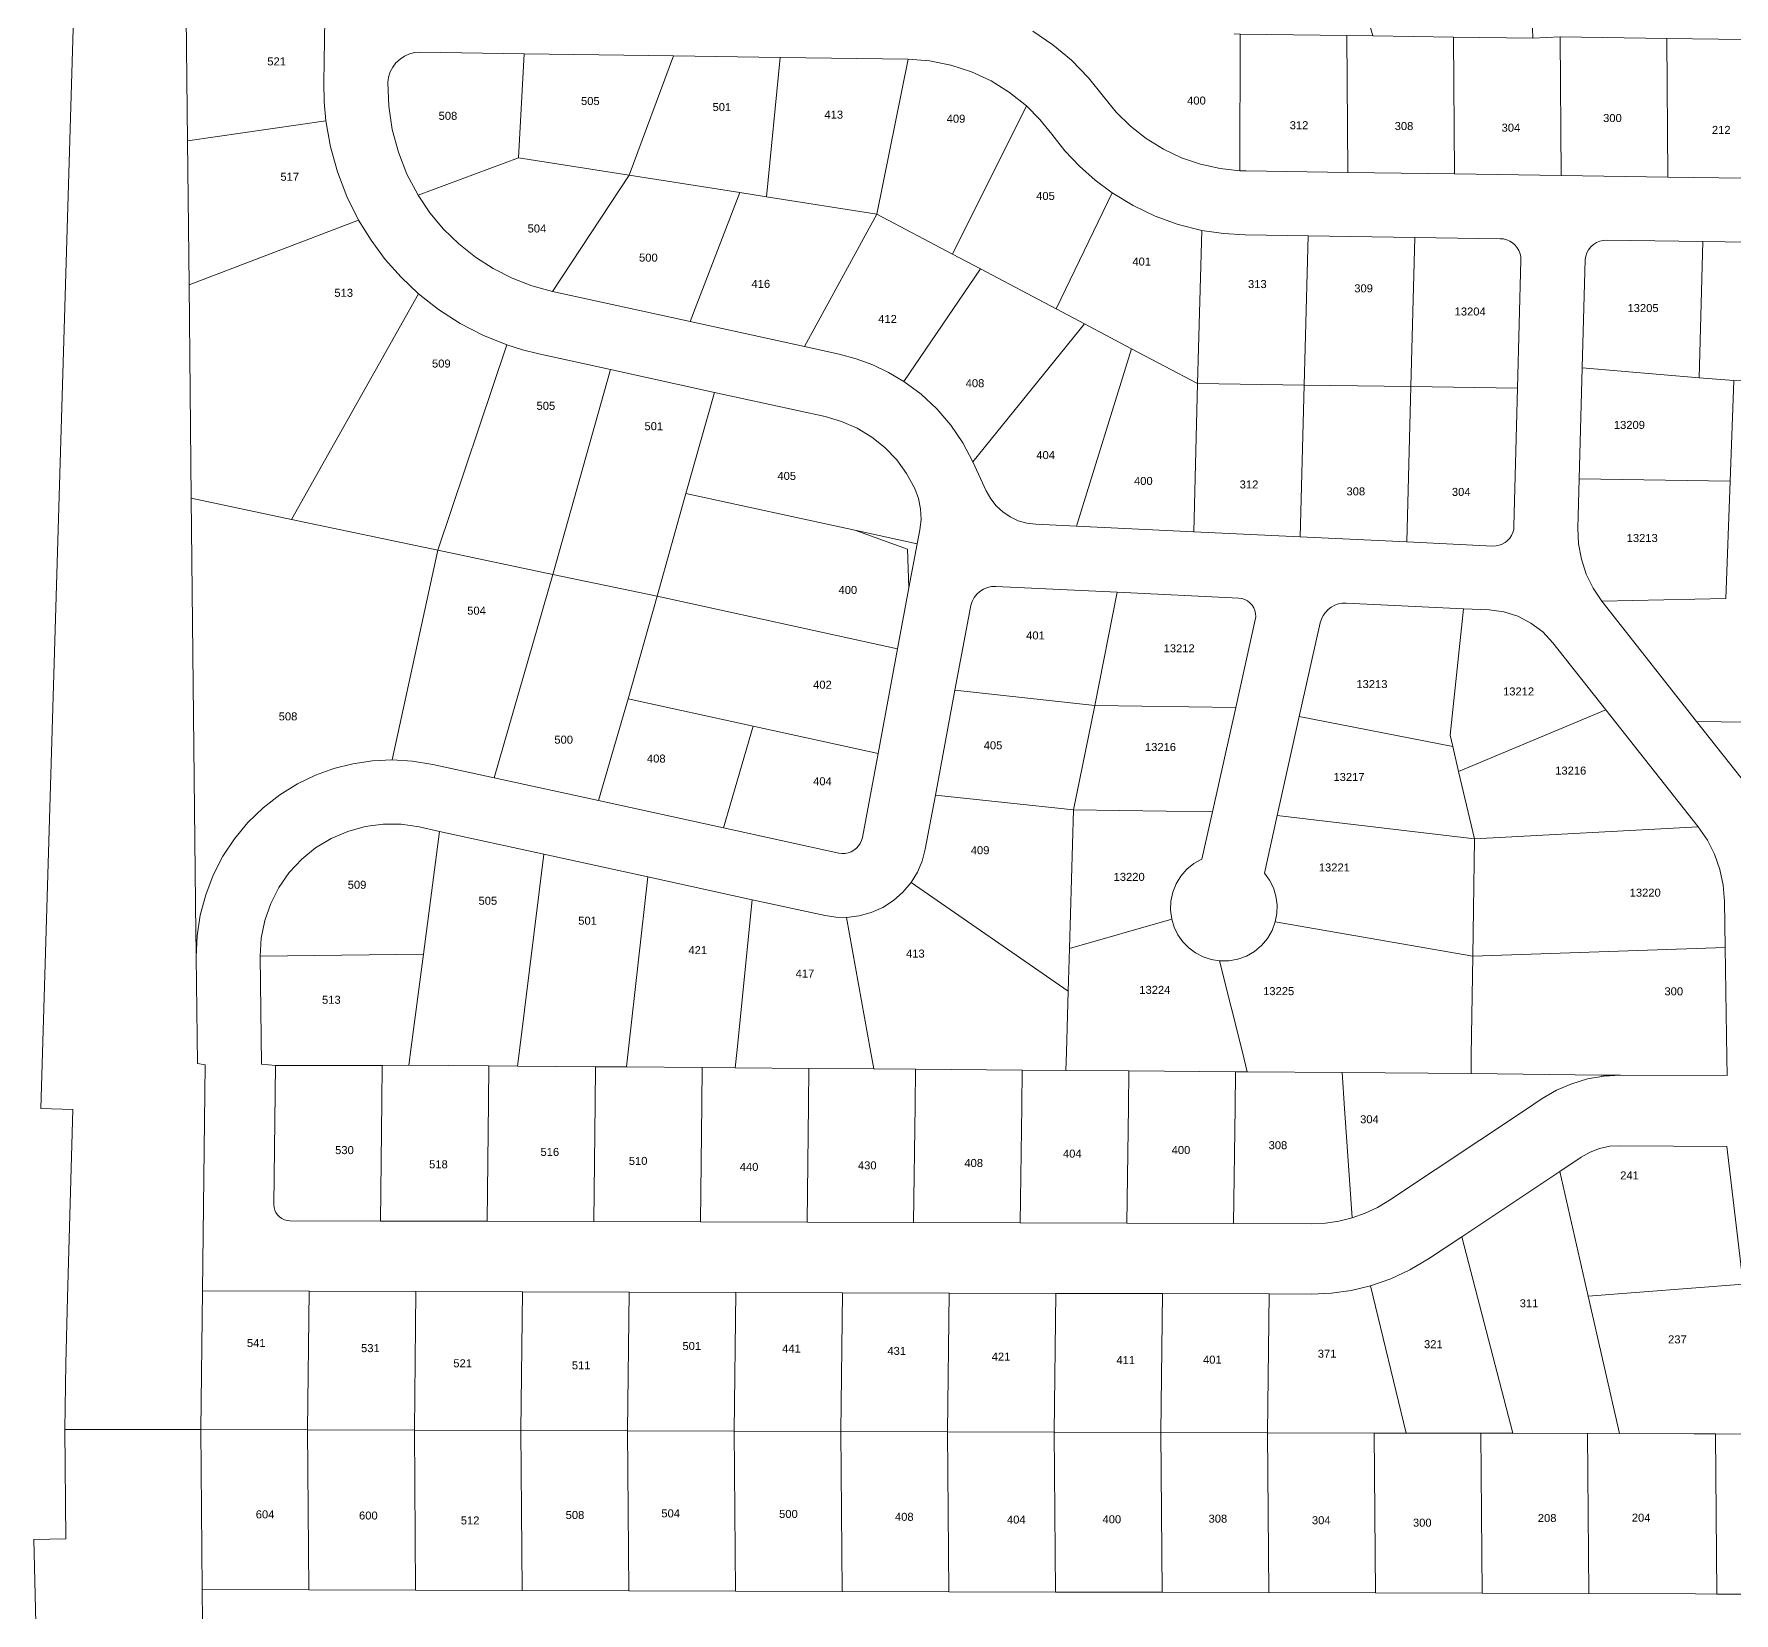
# Model space of a CAD drawing. Header units: feet. Extents: x 865220 to 2822444, y -2240498 to 975731.
# Drawn here: x 2809459 to 2811053, y 970644 to 972124 of the extents above; entities that cross this region are included whole.
import ezdxf
from ezdxf.enums import TextEntityAlignment as Align

# ---------------------------------------------------------------- set-up
doc = ezdxf.new("R2010")
doc.units = ezdxf.units.FT
doc.header["$LTSCALE"] = 0.015
doc.header["$MEASUREMENT"] = 0
doc.layers.add('Dakota County Addresses', color=7, linetype='Continuous')
doc.layers.add('Dakota County Parcels', color=7, linetype='Continuous')
doc.styles.add('Dimensions 100', font='arial.ttf')

# ---------------------------------------------------------------- blocks, each defined once
blk = doc.blocks.new('ACMAP_ANN_TEMPLATE_Dakota County Addresses')
at = {"layer": 'Dakota County Addresses', "style": 'Dimensions 100'}
blk.add_attdef('DakotaCountyAddress', text='', height=50, dxfattribs=at).set_placement((0, 0), align=Align.CENTER)

msp = doc.modelspace()

# ---------------------------------------------------------------- linework, layer by layer
at = {"layer": 'Dakota County Parcels', "lineweight": 5}
for p, q in [((2810671.3, 972272.1), (2810714.2, 972122.2)), ((2810864.2, 972120), (2810861.1, 972209.9)), ((2809465.5, 971116.8), (2809496.1, 972139.6)), ((2809602.8, 972023.9), (2809601.6, 972140.3)), ((2809730.7, 972078.4), (2809731.5, 972138.4)), ((2810584, 972124.1), (2810589.8, 972124)), ((2810589.5, 971995.9), (2810589.8, 972124)), ((2810589.8, 972124), (2810689.8, 972122.5)), ((2810690.7, 971994.3), (2810689.8, 972122.5)), ((2810689.8, 972122.5), (2810714.2, 972122.2)), ((2810714.2, 972122.2), (2810789.8, 972121.1)), ((2810789.8, 972121.1), (2810864.2, 972120)), ((2810790.7, 971992.9), (2810789.8, 972121.1)), ((2810864.2, 972120), (2810889.7, 972121.4)), ((2810889.7, 972121.4), (2810989.7, 972119.9)), ((2810890.7, 971991.4), (2810889.7, 972121.4)), ((2810990.6, 971989.9), (2810989.7, 972119.9)), ((2810989.7, 972119.9), (2811089.7, 972118.5)), ((2809821.1, 972107.1), (2809918.5, 972105.6)), ((2809913.3, 972008), (2809918.5, 972105.6)), ((2809918.5, 972105.6), (2810058.4, 972103.6)), ((2810017, 971991.7), (2810058.4, 972103.6)), ((2810058.4, 972103.6), (2810158.4, 972102.1)), ((2810145.5, 971971.5), (2810158.4, 972102.1)), ((2810158.4, 972102.1), (2810278.4, 972100.3)), ((2810249.2, 971955.2), (2810278.4, 972100.3)), ((2810319.9, 971917.8), (2810389.4, 972056.6)), ((2809602.8, 972023.9), (2809732.6, 972042.7)), ((2809604.3, 971888.9), (2809602.8, 972023.9)), ((2809819, 971973), (2809913.3, 972008)), ((2809913.3, 972008), (2810017, 971991.7)), ((2809945.1, 971882.8), (2810017, 971991.7)), ((2810017, 971991.7), (2810120.8, 971975.4)), ((2810589.5, 971995.9), (2810595.4, 971995.7)), ((2810595.4, 971995.7), (2810690.7, 971994.3)), ((2810690.7, 971994.3), (2810790.7, 971992.9)), ((2810790.7, 971992.9), (2810890.7, 971991.4)), ((2810890.7, 971991.4), (2810990.6, 971989.9)), ((2810990.6, 971989.9), (2811090.6, 971988.5)), ((2810074, 971854.6), (2810120.8, 971975.4)), ((2810120.8, 971975.4), (2810145.5, 971971.5)), ((2810249.2, 971955.2), (2810145.5, 971971.5)), ((2810417.2, 971866.5), (2810469.8, 971975.1)), ((2810181.4, 971831), (2810249.2, 971955.2)), ((2810249.2, 971955.2), (2810319.9, 971917.8)), ((2809604.3, 971888.9), (2809763.1, 971949.7)), ((2810549.8, 971796.4), (2810553.7, 971940)), ((2810594.5, 971935.7), (2810653.5, 971934.9)), ((2810649.8, 971794.9), (2810653.5, 971934.9)), ((2810653.5, 971934.9), (2810753.4, 971933.4)), ((2810749.8, 971793.5), (2810753.4, 971933.4)), ((2810753.4, 971933.4), (2810833.4, 971932.2)), ((2810933.4, 971930.8), (2811023.4, 971929.5)), ((2811020.1, 971801.9), (2811023.4, 971929.5)), ((2811023.4, 971929.5), (2811123.4, 971928)), ((2810319.9, 971917.8), (2810346.4, 971903.8)), ((2810849.8, 971792), (2810852.9, 971912)), ((2810910.3, 971811.3), (2810913, 971912.6)), ((2810274.3, 971798.4), (2810346.4, 971903.8)), ((2810346.4, 971903.8), (2810417.2, 971866.5)), ((2809606.4, 971688.9), (2809604.3, 971888.9)), ((2809700.5, 971669.1), (2809819.4, 971880.6)), ((2809945.1, 971882.8), (2810074, 971854.6)), ((2810417.2, 971866.5), (2810443.7, 971852.5)), ((2810074, 971854.6), (2810181.4, 971831)), ((2810339.1, 971723.1), (2810443.7, 971852.5)), ((2810443.7, 971852.5), (2810487.9, 971829.1)), ((2809837.5, 971640.3), (2809902.1, 971832.7)), ((2810181.4, 971831), (2810213.7, 971824)), ((2810436.4, 971662.7), (2810487.9, 971829.1)), ((2810487.9, 971829.1), (2810549.8, 971796.4)), ((2809932.2, 971824.2), (2809999.3, 971809.5)), ((2810907.6, 971707), (2810910.3, 971811.3)), ((2810910.3, 971811.3), (2811020.1, 971801.9)), ((2809945.2, 971617.6), (2809999.3, 971809.5)), ((2809999.3, 971809.5), (2810096.9, 971788.1)), ((2810546.2, 971657.5), (2810549.8, 971796.4)), ((2810549.8, 971796.4), (2810649.8, 971794.9)), ((2810646.1, 971652.7), (2810649.8, 971794.9)), ((2810649.8, 971794.9), (2810749.8, 971793.5)), ((2811020.1, 971801.9), (2811052.4, 971799.2)), ((2811049, 971704.9), (2811052.4, 971799.2)), ((2811052.4, 971799.2), (2811124.3, 971798.1)), ((2810070.1, 971693.3), (2810096.9, 971788.1)), ((2810096.9, 971788.1), (2810200.8, 971765.4)), ((2810746, 971648), (2810749.8, 971793.5)), ((2810749.8, 971793.5), (2810849.8, 971792)), ((2810846.4, 971662.6), (2810849.8, 971792)), ((2810339.1, 971723.1), (2810351.7, 971695.8)), ((2810906.4, 971661), (2810907.6, 971707)), ((2810907.6, 971707), (2811049, 971704.9)), ((2811045.1, 971595), (2811049, 971704.9)), ((2809606.4, 971688.9), (2809700.5, 971669.1)), ((2809610.8, 971281), (2809606.4, 971688.9)), ((2810043, 971597), (2810070.1, 971693.3)), ((2810070.1, 971693.3), (2810228.4, 971658.9)), ((2809700.5, 971669.1), (2809837.5, 971640.3)), ((2810228.4, 971658.9), (2810287, 971646.2)), ((2810228.4, 971658.9), (2810277.8, 971641.1)), ((2810287, 971646.2), (2810289.4, 971659.3)), ((2810398, 971664.6), (2810436.4, 971662.7)), ((2810436.4, 971662.7), (2810546.2, 971657.5)), ((2810546.2, 971657.5), (2810646.1, 971652.7)), ((2810646.1, 971652.7), (2810746, 971648)), ((2809794.8, 971443.7), (2809837.5, 971640.3)), ((2809837.5, 971640.3), (2809945.2, 971617.6)), ((2810277.8, 971641.1), (2810279.2, 971604.9)), ((2810279.2, 971604.9), (2810287, 971646.2)), ((2810746, 971648), (2810826.5, 971644.1)), ((2809945.2, 971617.6), (2809890.4, 971426.9)), ((2809945.2, 971617.6), (2810043, 971597)), ((2810268.6, 971547.9), (2810279.2, 971604.9)), ((2810360.7, 971606.3), (2810474.5, 971600.8)), ((2810015.9, 971500.8), (2810043, 971597)), ((2810043, 971597), (2810268.6, 971547.9)), ((2810322.3, 971508.9), (2810337.2, 971588.4)), ((2810453.3, 971494.8), (2810474.5, 971600.8)), ((2810474.5, 971600.8), (2810588.3, 971595.4)), ((2810689.1, 971590.6), (2810799, 971585.4)), ((2810928.6, 971592.4), (2811045.1, 971595)), ((2810928.6, 971592.4), (2811017.6, 971479.6)), ((2810585.6, 971492.7), (2810603.9, 971575)), ((2810647.3, 971494), (2810664.8, 971572.1)), ((2810786.5, 971467), (2810799, 971585.4)), ((2810799, 971585.4), (2810823.2, 971584.2)), ((2810250.2, 971449.6), (2810268.6, 971547.9)), ((2810882.8, 971553.5), (2810932.4, 971490.7)), ((2810304, 971410.7), (2810322.3, 971508.9)), ((2810322.3, 971508.9), (2810453.3, 971494.8)), ((2809988, 971405.5), (2810015.9, 971500.8)), ((2810015.9, 971500.8), (2810133.1, 971475.2)), ((2810433.6, 971396.8), (2810453.3, 971494.8)), ((2810453.3, 971494.8), (2810585.6, 971492.7)), ((2810563.8, 971395.1), (2810585.6, 971492.7)), ((2810645.1, 971484.2), (2810647.3, 971494)), ((2810624.4, 971391.5), (2810645.1, 971484.2)), ((2810645.1, 971484.2), (2810789, 971456.3)), ((2810794.5, 971432.9), (2810932.4, 971490.7)), ((2810932.4, 971490.7), (2811019.2, 971380.9)), ((2811017.6, 971479.6), (2811199.5, 971477)), ((2811017.6, 971479.6), (2811066.2, 971418.1)), ((2810105.3, 971379.9), (2810133.1, 971475.2)), ((2810133.1, 971475.2), (2810250.2, 971449.6)), ((2810786.5, 971467), (2810789, 971456.3)), ((2810235.5, 971371), (2810250.2, 971449.6)), ((2810789, 971456.3), (2810794.5, 971432.9)), ((2809832.7, 971439.4), (2809890.4, 971426.9)), ((2810794.5, 971432.9), (2810809.3, 971369.6)), ((2809890.4, 971426.9), (2809988, 971405.5)), ((2809988, 971405.5), (2810105.3, 971379.9)), ((2810294.5, 971360), (2810304, 971410.7)), ((2810304, 971410.7), (2810433.6, 971396.8)), ((2810429.8, 971266.9), (2810433.6, 971396.8)), ((2810433.6, 971396.8), (2810563.8, 971395.1)), ((2809819.9, 971380.8), (2809839.1, 971376.6)), ((2810553.8, 971350.7), (2810563.8, 971395.1)), ((2810612.4, 971337.6), (2810624.4, 971391.5)), ((2810624.4, 971391.5), (2810809.3, 971369.6)), ((2810809.3, 971369.6), (2811019.2, 971380.9)), ((2809824, 971261.6), (2809839.1, 971376.6)), ((2809839.1, 971376.6), (2809936.8, 971355.3)), ((2810105.3, 971379.9), (2810213.4, 971356.3)), ((2810807.7, 971259.7), (2810809.3, 971369.6)), ((2809936.8, 971355.3), (2810034.5, 971334)), ((2810034.5, 971334), (2810132.2, 971312.6)), ((2810281.2, 971328.7), (2810428.6, 971226.9)), ((2810132.2, 971312.6), (2810200.6, 971297.7)), ((2811044.4, 971267.8), (2811043.8, 971311.4)), ((2810429.8, 971266.9), (2810525.6, 971294.5)), ((2810622.6, 971291.8), (2810807.7, 971259.7)), ((2809610.8, 971277.9), (2809610.8, 971281)), ((2809610.8, 971274.7), (2809610.8, 971277.9)), ((2809610.9, 971271.5), (2809610.8, 971274.7)), ((2809610.9, 971268.3), (2809610.9, 971271.5)), ((2809610.9, 971265.1), (2809610.9, 971268.3)), ((2809611, 971259), (2809610.9, 971265.1)), ((2809612.1, 971159), (2809611, 971259)), ((2809671, 971259.6), (2809824, 971261.6)), ((2809672.1, 971158.6), (2809671, 971259.6)), ((2810428.6, 971226.9), (2810429.8, 971266.9)), ((2810807.7, 971259.7), (2811044.4, 971267.8)), ((2809612.1, 971159), (2809619.4, 971157.8)), ((2809617, 970946), (2809619.4, 971157.8)), ((2809672.1, 971158.6), (2809685.4, 971157.3)), ((2809683.9, 971027), (2809685.4, 971157.3)), ((2809685.4, 971157.3), (2809785.3, 971157.4)), ((2809785.3, 971157.4), (2809810.3, 971157.5)), ((2809810.3, 971157.5), (2809885.3, 971156.9)), ((2809885.3, 971156.9), (2809912.3, 971156.7)), ((2809912.3, 971156.7), (2809985.3, 971156.1)), ((2809985.3, 971156.1), (2810014.3, 971155.9)), ((2810014.3, 971155.9), (2810085.3, 971155.3)), ((2810085.3, 971155.3), (2810116.3, 971155.1)), ((2810116.3, 971155.1), (2810185.3, 971154.5)), ((2810185.3, 971154.5), (2810246.3, 971154.1)), ((2810246.3, 971154.1), (2810285.3, 971153.8)), ((2810285.3, 971153.8), (2810385.3, 971153)), ((2810385.3, 971153), (2810426.4, 971152.7)), ((2810426.4, 971152.7), (2810485.3, 971152.2)), ((2810485.3, 971152.2), (2810585.2, 971151.4)), ((2810585.2, 971151.4), (2810596.4, 971151.3)), ((2810596.4, 971151.3), (2810685.2, 971150.6)), ((2810685.2, 971150.6), (2810806.2, 971149.7)), ((2810806.2, 971149.7), (2810928, 971148.3)), ((2810928, 971148.3), (2810930.3, 971148.3)), ((2810930.3, 971148.3), (2810932.6, 971148.3)), ((2810932.6, 971148.3), (2810934.8, 971148.3)), ((2810934.8, 971148.3), (2810937.1, 971148.2)), ((2810937.1, 971148.2), (2810939.4, 971148.2)), ((2810939.4, 971148.2), (2810941.7, 971148.2)), ((2810941.7, 971148.2), (2810944, 971148.2)), ((2810944, 971148.2), (2810946.2, 971148.1)), ((2810946.2, 971148.1), (2811046.1, 971147.8)), ((2809465.5, 971116.8), (2809495.5, 971115.9)), ((2809495.5, 971115.9), (2809490.3, 970939.7)), ((2810945.8, 971082.1), (2811045.8, 971081.4)), ((2811045.8, 971081.4), (2811061.4, 970952.4)), ((2810889.3, 971057.9), (2810909.3, 971071.3)), ((2810797.5, 970996.8), (2810889.3, 971057.9)), ((2810889.3, 971057.9), (2810916, 970941)), ((2809698.8, 971011.8), (2809783.7, 971011.5)), ((2809783.7, 971011.5), (2809883.7, 971011.3)), ((2809883.7, 971011.3), (2809983.7, 971011)), ((2809983.7, 971011), (2810083.7, 971010.7)), ((2810083.7, 971010.7), (2810183.7, 971010.4)), ((2810183.7, 971010.4), (2810283.6, 971010.1)), ((2810283.6, 971010.1), (2810383.6, 971009.8)), ((2810383.6, 971009.8), (2810483.6, 971009.5)), ((2810483.6, 971009.5), (2810583.6, 971009.2)), ((2810583.6, 971009.2), (2810656.8, 971009)), ((2810766.1, 970976), (2810797.5, 970996.8)), ((2810797.5, 970996.8), (2810845.3, 970812.5)), ((2810711.9, 970950.8), (2810745.3, 970812.8)), ((2810916, 970941), (2811061.4, 970952.4)), ((2809615.5, 970816.1), (2809617, 970946)), ((2809617, 970946), (2809716.9, 970945.8)), ((2809715.5, 970815.8), (2809716.9, 970945.8)), ((2809716.9, 970945.8), (2809816.9, 970945.5)), ((2809815.5, 970815.5), (2809816.9, 970945.5)), ((2809816.9, 970945.5), (2809916.9, 970945.2)), ((2809915.4, 970815.2), (2809916.9, 970945.2)), ((2809916.9, 970945.2), (2810016.9, 970944.9)), ((2810015.4, 970814.9), (2810016.9, 970944.9)), ((2810016.9, 970944.9), (2810116.9, 970944.6)), ((2810115.4, 970814.6), (2810116.9, 970944.6)), ((2810116.9, 970944.6), (2810216.9, 970944.3)), ((2810215.4, 970814.3), (2810216.9, 970944.3)), ((2810216.9, 970944.3), (2810316.9, 970944)), ((2810315.4, 970814), (2810316.9, 970944)), ((2810316.9, 970944), (2810416.9, 970943.7)), ((2810415.4, 970813.7), (2810416.9, 970943.7)), ((2810416.9, 970943.7), (2810516.9, 970943.4)), ((2810515.4, 970813.4), (2810516.9, 970943.4)), ((2810516.9, 970943.4), (2810616.8, 970943.1)), ((2810615.4, 970813.1), (2810616.8, 970943.1)), ((2810616.8, 970943.1), (2810656.6, 970943)), ((2810916, 970941), (2810945.3, 970812.2)), ((2809487.9, 970816.1), (2809577.8, 970816.1)), ((2809487.9, 970816.1), (2809488.9, 970713.5)), ((2809577.8, 970816.1), (2809615.5, 970816.1)), ((2809715.5, 970815.8), (2809615.5, 970816.1)), ((2809616.7, 970666.1), (2809615.5, 970816.1)), ((2809815.5, 970815.5), (2809715.5, 970815.8)), ((2809716.7, 970665.8), (2809715.5, 970815.8)), ((2809915.4, 970815.2), (2809815.5, 970815.5)), ((2809816.7, 970665.5), (2809815.5, 970815.5)), ((2810015.4, 970814.9), (2809915.4, 970815.2)), ((2809916.7, 970665.2), (2809915.4, 970815.2)), ((2810115.4, 970814.6), (2810015.4, 970814.9)), ((2810016.7, 970664.9), (2810015.4, 970814.9)), ((2810215.4, 970814.3), (2810115.4, 970814.6)), ((2810116.7, 970664.6), (2810115.4, 970814.6)), ((2810315.4, 970814), (2810215.4, 970814.3)), ((2810216.7, 970664.3), (2810215.4, 970814.3)), ((2810415.4, 970813.7), (2810315.4, 970814)), ((2810316.7, 970664), (2810315.4, 970814)), ((2810515.4, 970813.4), (2810415.4, 970813.7)), ((2810416.6, 970663.7), (2810415.4, 970813.7)), ((2810615.4, 970813.1), (2810515.4, 970813.4)), ((2810516.6, 970663.5), (2810515.4, 970813.4)), ((2810616.6, 970663.2), (2810615.4, 970813.1)), ((2810716.6, 970662.9), (2810715.4, 970812.8)), ((2810845.3, 970812.5), (2810745.3, 970812.8)), ((2810816.6, 970662.6), (2810815.3, 970812.6)), ((2810945.3, 970812.2), (2810845.3, 970812.5)), ((2810916.6, 970662.3), (2810915.3, 970812.3)), ((2809458.9, 970713.1), (2809488.9, 970713.5)), ((2809616.7, 970666.1), (2809716.7, 970665.8)), ((2809716.7, 970665.8), (2809816.7, 970665.5)), ((2809816.7, 970665.5), (2809916.7, 970665.2)), ((2809916.7, 970665.2), (2810016.7, 970664.9)), ((2810016.7, 970664.9), (2810116.7, 970664.6)), ((2810116.7, 970664.6), (2810216.7, 970664.3)), ((2810216.7, 970664.3), (2810316.7, 970664)), ((2810316.7, 970664), (2810416.6, 970663.7)), ((2810416.6, 970663.7), (2810516.6, 970663.5)), ((2810516.6, 970663.5), (2810616.6, 970663.2)), ((2810616.6, 970663.2), (2810716.6, 970662.9)), ((2810716.6, 970662.9), (2810816.6, 970662.6)), ((2810816.6, 970662.6), (2810916.6, 970662.3)), ((2810916.6, 970662.3), (2811016.6, 970662)), ((2811016.6, 970662), (2811036.6, 970661.9)), ((2811036.6, 970661.9), (2811136.6, 970661.6))]:
    msp.add_line(p, q, dxfattribs=at)
for points in [[(2810461.6, 972065.4), (2810447.4, 972083.1), (2810431.5, 972099.4), (2810414.1, 972114), (2810395.3, 972126.8)], [(2809821.1, 972107.1), (2809816, 972106.7), (2809811, 972105.5), (2809806.3, 972103.4), (2809802.1, 972100.6), (2809798.3, 972097.1), (2809795.2, 972093), (2809792.9, 972088.5), (2809791.4, 972083.6), (2809790.7, 972078.5)], [(2810389.4, 972056.6), (2810373.6, 972069.3), (2810356.3, 972080), (2810337.9, 972088.6), (2810318.6, 972094.9), (2810298.6, 972098.8), (2810278.4, 972100.3)], [(2809730.7, 972078.4), (2809731, 972060.5), (2809732.6, 972042.7)], [(2809790.7, 972078.5), (2809791.5, 972056.4), (2809794.8, 972034.5), (2809800.5, 972013.2), (2809808.6, 971992.6), (2809819, 971973)], [(2810413, 972030.2), (2810401.9, 972044), (2810389.4, 972056.6)], [(2810461.6, 972065.4), (2810473.5, 972050.8), (2810486.9, 972037.6), (2810501.7, 972026), (2810517.7, 972016.1), (2810534.7, 972008), (2810552.5, 972002), (2810570.8, 971997.9), (2810589.5, 971995.9)], [(2809732.6, 972042.7), (2809736.9, 972018.4), (2809743.4, 971994.7), (2809752.2, 971971.7), (2809763.1, 971949.7)], [(2810413, 972030.2), (2810425.3, 972014.6), (2810439, 972000.2), (2810453.8, 971987), (2810469.8, 971975.1)], [(2809819, 971973), (2809830.1, 971956.5), (2809842.9, 971941.2), (2809857.1, 971927.3), (2809872.7, 971914.9), (2809889.5, 971904.2), (2809907.3, 971895.2), (2809925.8, 971888), (2809945.1, 971882.8)], [(2810469.8, 971975.1), (2810489.3, 971963.2), (2810510, 971953.3), (2810531.5, 971945.6), (2810553.7, 971940)], [(2809763.1, 971949.7), (2809774.9, 971930.7), (2809788.2, 971912.7), (2809803.1, 971896), (2809819.4, 971880.6)], [(2810553.7, 971940), (2810574, 971937), (2810594.5, 971935.7)], [(2810852.9, 971912), (2810852.7, 971915.1), (2810852.1, 971918.1), (2810850.9, 971921), (2810849.4, 971923.7), (2810847.4, 971926.2), (2810845.1, 971928.2), (2810842.4, 971929.9), (2810839.6, 971931.2), (2810836.5, 971931.9), (2810833.4, 971932.2)], [(2810933.4, 971930.8), (2810930.1, 971930.5), (2810926.9, 971929.8), (2810923.8, 971928.5), (2810921, 971926.7), (2810918.5, 971924.5), (2810916.4, 971921.9), (2810914.8, 971919), (2810913.6, 971915.9), (2810913, 971912.6)], [(2809819.4, 971880.6), (2809838.3, 971865.8), (2809858.5, 971852.8), (2809879.8, 971841.7), (2809902.1, 971832.7)], [(2809902.1, 971832.7), (2809917, 971828), (2809932.2, 971824.2)], [(2810274.3, 971798.4), (2810260.1, 971806.9), (2810245.2, 971814), (2810229.6, 971819.7), (2810213.7, 971824)], [(2810339.1, 971723.1), (2810329.7, 971740.9), (2810318.4, 971757.5), (2810305.2, 971772.8), (2810290.5, 971786.5), (2810274.3, 971798.4)], [(2810284.6, 971698), (2810277, 971712), (2810267.7, 971724.8), (2810256.7, 971736.4), (2810244.3, 971746.3), (2810230.7, 971754.6), (2810216.1, 971761), (2810200.8, 971765.4)], [(2810289.4, 971659.3), (2810290.5, 971669.1), (2810290, 971679), (2810288, 971688.7), (2810284.6, 971698)], [(2810351.7, 971695.8), (2810355.8, 971688.5), (2810360.9, 971681.9), (2810367.1, 971676.2), (2810374, 971671.5), (2810381.6, 971667.9), (2810389.7, 971665.6), (2810398, 971664.6)], [(2810826.5, 971644.1), (2810829.6, 971644.2), (2810832.5, 971644.8), (2810835.3, 971645.8), (2810838, 971647.3), (2810840.3, 971649.2), (2810842.4, 971651.4), (2810844, 971653.9), (2810845.3, 971656.7), (2810846.1, 971659.6), (2810846.4, 971662.6)], [(2810906.4, 971661), (2810907, 971646.3), (2810909.6, 971631.8), (2810914.1, 971617.9), (2810920.5, 971604.6), (2810928.6, 971592.4)], [(2810360.7, 971606.3), (2810356.7, 971606.1), (2810352.8, 971605.3), (2810349.1, 971603.7), (2810345.7, 971601.6), (2810342.7, 971598.9), (2810340.3, 971595.8), (2810338.4, 971592.2), (2810337.2, 971588.4)], [(2810603.9, 971575), (2810604.3, 971577.9), (2810604.2, 971580.8), (2810603.6, 971583.6), (2810602.4, 971586.3), (2810600.9, 971588.8), (2810598.9, 971591), (2810596.6, 971592.8), (2810594, 971594.1), (2810591.2, 971595), (2810588.3, 971595.4)], [(2810689.1, 971590.6), (2810685.4, 971590.5), (2810681.8, 971589.8), (2810678.3, 971588.6), (2810675.1, 971586.8), (2810672.1, 971584.6), (2810669.6, 971581.9), (2810667.5, 971578.9), (2810665.8, 971575.6), (2810664.8, 971572.1)], [(2810882.8, 971553.5), (2810873.4, 971563.6), (2810862.3, 971571.9), (2810850, 971578.3), (2810836.9, 971582.4), (2810823.2, 971584.2)], [(2809794.8, 971443.7), (2809776.3, 971442.8), (2809758, 971440.1), (2809740.1, 971435.6), (2809722.7, 971429.3), (2809706, 971421.2)], [(2809832.7, 971439.4), (2809813.9, 971442.5), (2809794.8, 971443.7)], [(2809706, 971421.2), (2809689.3, 971410.8), (2809673.7, 971398.7), (2809659.5, 971384.9), (2809646.9, 971369.7), (2809636.1, 971353.3), (2809627, 971335.7), (2809619.9, 971317.3), (2809614.8, 971298.2), (2809611.9, 971278.7), (2809611, 971259)], [(2809819.9, 971380.8), (2809803.2, 971383.3), (2809786.2, 971383.4), (2809769.4, 971381.2), (2809753.1, 971376.7), (2809737.5, 971370), (2809723, 971361.2), (2809709.9, 971350.5), (2809698.3, 971338.1), (2809688.6, 971324.2), (2809680.9, 971309.2), (2809675.3, 971293.1), (2809672, 971276.5), (2809671, 971259.6)], [(2811043.8, 971311.4), (2811042.6, 971326.4), (2811039.5, 971341), (2811034.5, 971355.2), (2811027.7, 971368.5), (2811019.2, 971380.9)], [(2810213.4, 971356.3), (2810216.3, 971355.9), (2810219.3, 971356), (2810222.2, 971356.5), (2810225, 971357.5), (2810227.5, 971359), (2810229.9, 971360.8), (2810231.9, 971363), (2810233.5, 971365.4), (2810234.7, 971368.1), (2810235.5, 971371)], [(2809912.3, 971156.7), (2809914.4, 971173.7), (2809936.8, 971355.3)], [(2810281.2, 971328.7), (2810287.1, 971338.5), (2810291.6, 971348.9), (2810294.5, 971360)], [(2810553.8, 971350.7), (2810546.4, 971346.5), (2810539.8, 971341.2), (2810534.2, 971334.8), (2810529.8, 971327.6), (2810526.6, 971319.7), (2810524.8, 971311.4), (2810524.5, 971302.9), (2810525.6, 971294.5)], [(2810014.3, 971155.9), (2810016.2, 971172.9), (2810034.5, 971334)], [(2810622.6, 971291.8), (2810624.1, 971299.8), (2810624.3, 971307.9), (2810623.2, 971316), (2810620.8, 971323.7), (2810617.2, 971331), (2810612.4, 971337.6)], [(2810220.6, 971296), (2810232.4, 971297.4), (2810243.9, 971300.5), (2810254.7, 971305.4), (2810264.7, 971311.8), (2810273.6, 971319.6), (2810281.2, 971328.7)], [(2810116.3, 971155.1), (2810118, 971172.1), (2810132.2, 971312.6)], [(2810200.6, 971297.7), (2810210.6, 971296.2), (2810220.6, 971296)], [(2810220.6, 971296), (2810243.2, 971171.1), (2810246.3, 971154.1)], [(2810525.6, 971294.5), (2810527.9, 971286.8), (2810531.3, 971279.7), (2810535.9, 971273.2), (2810541.5, 971267.5), (2810547.9, 971262.7), (2810554.9, 971259.1), (2810562.5, 971256.5), (2810570.3, 971255.3)], [(2810570.3, 971255.3), (2810579, 971255.3), (2810587.5, 971256.8), (2810595.6, 971259.8), (2810603, 971264.1), (2810609.7, 971269.7), (2810615.2, 971276.2), (2810619.6, 971283.7), (2810622.6, 971291.8)], [(2809810.3, 971157.5), (2809812.6, 971174.5), (2809824, 971261.6)], [(2810570.3, 971255.3), (2810592.1, 971168.4), (2810596.4, 971151.3)], [(2810806.2, 971149.7), (2810806.4, 971166.8), (2810807.7, 971259.7)], [(2811046.1, 971147.8), (2811045.9, 971164.9), (2811044.4, 971267.8)], [(2810426.4, 971152.7), (2810426.9, 971169.7), (2810428.6, 971226.9)], [(2809783.7, 971011.5), (2809785, 971123.6), (2809785.3, 971157.4)], [(2809883.7, 971011.3), (2809885, 971122.9), (2809885.3, 971156.9)], [(2809983.7, 971011), (2809984.9, 971122.1), (2809985.3, 971156.1)], [(2810083.7, 971010.7), (2810084.9, 971121.4), (2810085.3, 971155.3)], [(2810183.7, 971010.4), (2810184.9, 971120.7), (2810185.3, 971154.5)], [(2810283.6, 971010.1), (2810284.9, 971120), (2810285.3, 971153.8)], [(2810383.6, 971009.8), (2810384.9, 971119.2), (2810385.3, 971153)], [(2810483.6, 971009.5), (2810484.9, 971118.5), (2810485.3, 971152.2)], [(2810583.6, 971009.2), (2810584.9, 971117.8), (2810585.2, 971151.4)], [(2810694.8, 971014.5), (2810687.6, 971117), (2810685.2, 971150.6)], [(2810946.2, 971148.1), (2810930.7, 971147.3), (2810915.4, 971144.7), (2810900.5, 971140.2), (2810886.2, 971134), (2810872.8, 971126.2)], [(2810729.6, 971030.9), (2810857.1, 971115.8), (2810872.8, 971126.2)], [(2810945.8, 971082.1), (2810936.1, 971081.5), (2810926.7, 971079.4), (2810917.7, 971076), (2810909.3, 971071.3)], [(2810694.8, 971014.5), (2810706.9, 971018.8), (2810718.5, 971024.3), (2810729.6, 971030.9)], [(2809683.9, 971027), (2809684.1, 971024.3), (2809684.7, 971021.8), (2809685.8, 971019.4), (2809687.3, 971017.3), (2809689.2, 971015.4), (2809691.3, 971013.9), (2809693.7, 971012.7), (2809696.2, 971012), (2809698.8, 971011.8)], [(2810656.8, 971009), (2810669.6, 971009.6), (2810682.3, 971011.4), (2810694.8, 971014.5)], [(2810711.9, 970950.8), (2810730.8, 970957.3), (2810748.9, 970965.7), (2810766.1, 970976)], [(2810656.6, 970943), (2810675.2, 970943.8), (2810693.7, 970946.4), (2810711.9, 970950.8)], [(2809490.3, 970939.7), (2809488.7, 970877.9), (2809487.9, 970816.1)], [(2810745.3, 970812.8), (2810715.4, 970812.8), (2810615.4, 970813.1)], [(2811088.7, 970811.8), (2811035.3, 970811.9), (2811015.3, 970812), (2810945.3, 970812.2)], [(2811036.6, 970661.9), (2811035.3, 970811.9), (2811035.3, 970811.9)], [(2809458.9, 970713.1), (2809461.7, 970595.9), (2809466.9, 970478.8), (2809474.5, 970361.7), (2809484.5, 970244.9), (2809496.9, 970128.3), (2809511.8, 970012), (2809529.1, 969896)], [(2809617.2, 970606.1), (2809617, 970636.1), (2809616.7, 970666.1)]]:
    msp.add_lwpolyline(points, dxfattribs=at)

# ---------------------------------------------------------------- block references
at = {"layer": 'Dakota County Addresses', "lineweight": 5, "xscale": 0.15, "yscale": 0.15, "zscale": 0.15}
for p, values in [((2809686.4, 972094.6), {'DakotaCountyAddress': '521'}), ((2810548.7, 972057.9), {'DakotaCountyAddress': '400'}), ((2809847, 972043.6), {'DakotaCountyAddress': '508'}), ((2809980.5, 972057.5), {'DakotaCountyAddress': '505'}), ((2810103.8, 972051.8), {'DakotaCountyAddress': '501'}), ((2810208.7, 972044.7), {'DakotaCountyAddress': '413'}), ((2810323.3, 972040.9), {'DakotaCountyAddress': '409'}), ((2810644.9, 972034.8), {'DakotaCountyAddress': '312'}), ((2810743.3, 972034), {'DakotaCountyAddress': '308'}), ((2810843.5, 972032.5), {'DakotaCountyAddress': '304'}), ((2810938.7, 972041.5), {'DakotaCountyAddress': '300'}), ((2811040.7, 972030.4), {'DakotaCountyAddress': '212'}), ((2809698.7, 971986.5), {'DakotaCountyAddress': '517'}), ((2810407.2, 971968.5), {'DakotaCountyAddress': '405'}), ((2809930.4, 971938), {'DakotaCountyAddress': '504'}), ((2810034.9, 971910.7), {'DakotaCountyAddress': '500'}), ((2810497.4, 971907), {'DakotaCountyAddress': '401'}), ((2810140.3, 971886.1), {'DakotaCountyAddress': '416'}), ((2810605.8, 971885.9), {'DakotaCountyAddress': '313'}), ((2809749.3, 971877.7), {'DakotaCountyAddress': '513'}), ((2810705.4, 971881.9), {'DakotaCountyAddress': '309'}), ((2810259.1, 971853.2), {'DakotaCountyAddress': '412'}), ((2810805.3, 971860.2), {'DakotaCountyAddress': '13204'}), ((2810967.4, 971863.4), {'DakotaCountyAddress': '13205'}), ((2809840.8, 971811.4), {'DakotaCountyAddress': '509'}), ((2810341.1, 971793), {'DakotaCountyAddress': '408'}), ((2809938.8, 971771.8), {'DakotaCountyAddress': '505'}), ((2810040, 971752.7), {'DakotaCountyAddress': '501'}), ((2810954.6, 971753.9), {'DakotaCountyAddress': '13209'}), ((2810407.3, 971725.6), {'DakotaCountyAddress': '404'}), ((2810164.6, 971706.1), {'DakotaCountyAddress': '405'}), ((2810498.9, 971701.4), {'DakotaCountyAddress': '400'}), ((2810598, 971698.1), {'DakotaCountyAddress': '312'}), ((2810698.1, 971691.6), {'DakotaCountyAddress': '308'}), ((2810796.9, 971691.1), {'DakotaCountyAddress': '304'}), ((2810966.6, 971647.9), {'DakotaCountyAddress': '13213'}), ((2810221.9, 971599.2), {'DakotaCountyAddress': '400'}), ((2809873.8, 971579.8), {'DakotaCountyAddress': '504'}), ((2810397.8, 971556.6), {'DakotaCountyAddress': '401'}), ((2810532.5, 971544.5), {'DakotaCountyAddress': '13212'}), ((2810198.1, 971510.4), {'DakotaCountyAddress': '402'}), ((2810713.2, 971511), {'DakotaCountyAddress': '13213'}), ((2810850.7, 971504.1), {'DakotaCountyAddress': '13212'}), ((2809697.1, 971480.7), {'DakotaCountyAddress': '508'}), ((2809955.5, 971458.9), {'DakotaCountyAddress': '500'}), ((2810358, 971453.6), {'DakotaCountyAddress': '405'}), ((2810042.3, 971441.2), {'DakotaCountyAddress': '408'}), ((2810515, 971452), {'DakotaCountyAddress': '13216'}), ((2810691.7, 971423.9), {'DakotaCountyAddress': '13217'}), ((2810899.6, 971429.9), {'DakotaCountyAddress': '13216'}), ((2810198.1, 971419.9), {'DakotaCountyAddress': '404'}), ((2810345.9, 971355.3), {'DakotaCountyAddress': '409'}), ((2810485.6, 971330.3), {'DakotaCountyAddress': '13220'}), ((2810678, 971339.1), {'DakotaCountyAddress': '13221'}), ((2809761.8, 971322.9), {'DakotaCountyAddress': '509'}), ((2810969.4, 971315.5), {'DakotaCountyAddress': '13220'}), ((2809884.4, 971307.9), {'DakotaCountyAddress': '505'}), ((2809977.9, 971289.2), {'DakotaCountyAddress': '501'}), ((2810081.2, 971261.6), {'DakotaCountyAddress': '421'}), ((2810285.2, 971258.4), {'DakotaCountyAddress': '413'}), ((2810181.7, 971239.7), {'DakotaCountyAddress': '417'}), ((2809737.7, 971215.1), {'DakotaCountyAddress': '513'}), ((2810509.7, 971224.4), {'DakotaCountyAddress': '13224'}), ((2810625.8, 971223.2), {'DakotaCountyAddress': '13225'}), ((2810996.2, 971223), {'DakotaCountyAddress': '300'}), ((2810710.9, 971103.1), {'DakotaCountyAddress': '304'}), ((2809750, 971074.2), {'DakotaCountyAddress': '530'}), ((2809942.5, 971072.5), {'DakotaCountyAddress': '516'}), ((2810432.3, 971070.9), {'DakotaCountyAddress': '404'}), ((2810534.2, 971074.3), {'DakotaCountyAddress': '400'}), ((2810625.1, 971078.8), {'DakotaCountyAddress': '308'}), ((2809838.1, 971060.9), {'DakotaCountyAddress': '518'}), ((2810025.3, 971064.1), {'DakotaCountyAddress': '510'}), ((2810129.3, 971058.5), {'DakotaCountyAddress': '440'}), ((2810240.1, 971059.9), {'DakotaCountyAddress': '430'}), ((2810339.9, 971062.1), {'DakotaCountyAddress': '408'}), ((2810954.7, 971050.5), {'DakotaCountyAddress': '241'}), ((2810860.5, 970930.6), {'DakotaCountyAddress': '311'}), ((2810999.6, 970896.8), {'DakotaCountyAddress': '237'}), ((2809667.3, 970893.4), {'DakotaCountyAddress': '541'}), ((2809774.3, 970888.6), {'DakotaCountyAddress': '531'}), ((2810075.6, 970890.6), {'DakotaCountyAddress': '501'}), ((2810169.1, 970888.2), {'DakotaCountyAddress': '441'}), ((2810267.7, 970886), {'DakotaCountyAddress': '431'}), ((2810365.5, 970880.6), {'DakotaCountyAddress': '421'}), ((2810671.2, 970883.4), {'DakotaCountyAddress': '371'}), ((2810770.8, 970892.3), {'DakotaCountyAddress': '321'}), ((2809860.8, 970874.4), {'DakotaCountyAddress': '521'}), ((2809971.9, 970872.5), {'DakotaCountyAddress': '511'}), ((2810482.4, 970877.4), {'DakotaCountyAddress': '411'}), ((2810563.6, 970877.8), {'DakotaCountyAddress': '401'}), ((2809675.6, 970732.8), {'DakotaCountyAddress': '604'}), ((2809772.4, 970731.7), {'DakotaCountyAddress': '600'}), ((2809867.8, 970727.1), {'DakotaCountyAddress': '512'}), ((2809966.1, 970732.2), {'DakotaCountyAddress': '508'}), ((2810055.8, 970733.7), {'DakotaCountyAddress': '504'}), ((2810166.2, 970733.2), {'DakotaCountyAddress': '500'}), ((2810274.8, 970730.5), {'DakotaCountyAddress': '408'}), ((2810379.8, 970727.9), {'DakotaCountyAddress': '404'}), ((2810469.4, 970728.2), {'DakotaCountyAddress': '400'}), ((2810568.8, 970728.8), {'DakotaCountyAddress': '308'}), ((2810665.7, 970727.3), {'DakotaCountyAddress': '304'}), ((2810760.4, 970725), {'DakotaCountyAddress': '300'}), ((2810877.5, 970729.4), {'DakotaCountyAddress': '208'}), ((2810965.6, 970729.7), {'DakotaCountyAddress': '204'})]:
    msp.add_blockref('ACMAP_ANN_TEMPLATE_Dakota County Addresses', p, dxfattribs=at).add_auto_attribs(values)

doc.saveas('drawing.dxf')
